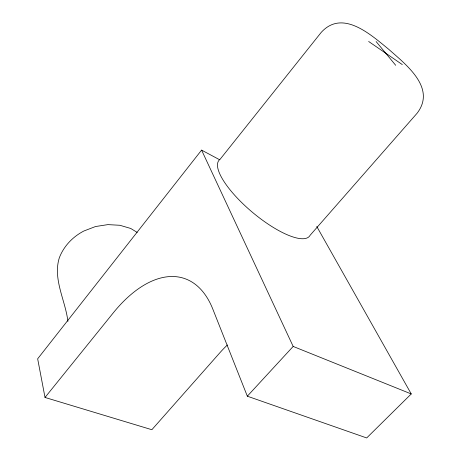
<?xml version="1.0" encoding="UTF-8"?>
<svg xmlns="http://www.w3.org/2000/svg" width="461" height="461" viewBox="0 0 461 461"><rect width="100%" height="100%" fill="white"/><g stroke="black" fill="none" stroke-linecap="round" stroke-linejoin="round"><path stroke-width="0.69" d="M219.839 159.615L321.202 32.397C342.569 8.857 370.828 34.725 388.629 49.218C405.853 64.557 436.59 87.803 417.113 113.222L310.115 235.271A59.054 18.319 40 0 1 306.237 238.268A59.054 18.319 40 0 1 247.021 207.583A59.054 18.319 40 0 1 219.574 159.713L201.584 150.107L37.658 358.808L45.017 397.457L151.859 429.715L219.678 352.97A119.641 74.832 -73.2 0 1 227.388 344.972M45.017 397.457L113.152 313.013A130.256 69.081 -71.6 0 1 212.838 309.152L247.332 396.195L366.679 437.95L411.252 393.942L316.765 226.489M247.332 396.195L293.173 346.436L201.584 150.107M293.173 346.436L411.252 393.942M137.211 232.419L130.688 228.449L119.866 225.279L107.868 224.622L95.496 226.541L83.89 230.996C72.803 236.735 63.854 246.041 59.336 257.745C52.617 279.078 65.462 300.434 67.911 321.398M368.656 41.484L402.292 64.586M376.107 41.542L395.694 65.301"/></g></svg>
